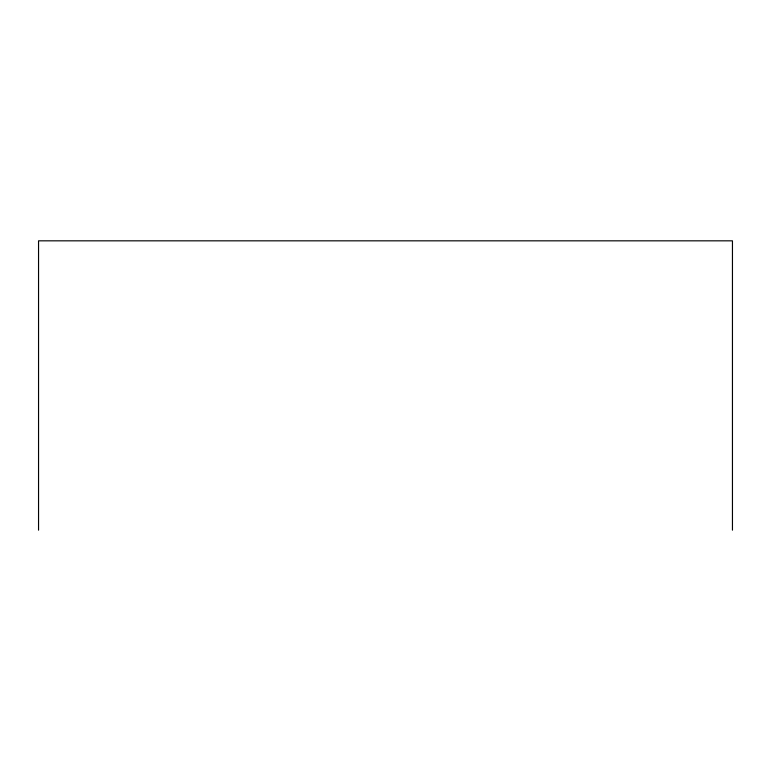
<?xml version="1.0" encoding="UTF-8"?>
<svg xmlns="http://www.w3.org/2000/svg" width="771" height="771" viewBox="0 0 771 771"><rect width="100%" height="100%" fill="white"/><g stroke="black" fill="none" stroke-linecap="round" stroke-linejoin="round"><path stroke-width="1.16" d="M732.45 530.169L732.45 240.831L38.55 240.831L38.55 530.169"/></g></svg>
